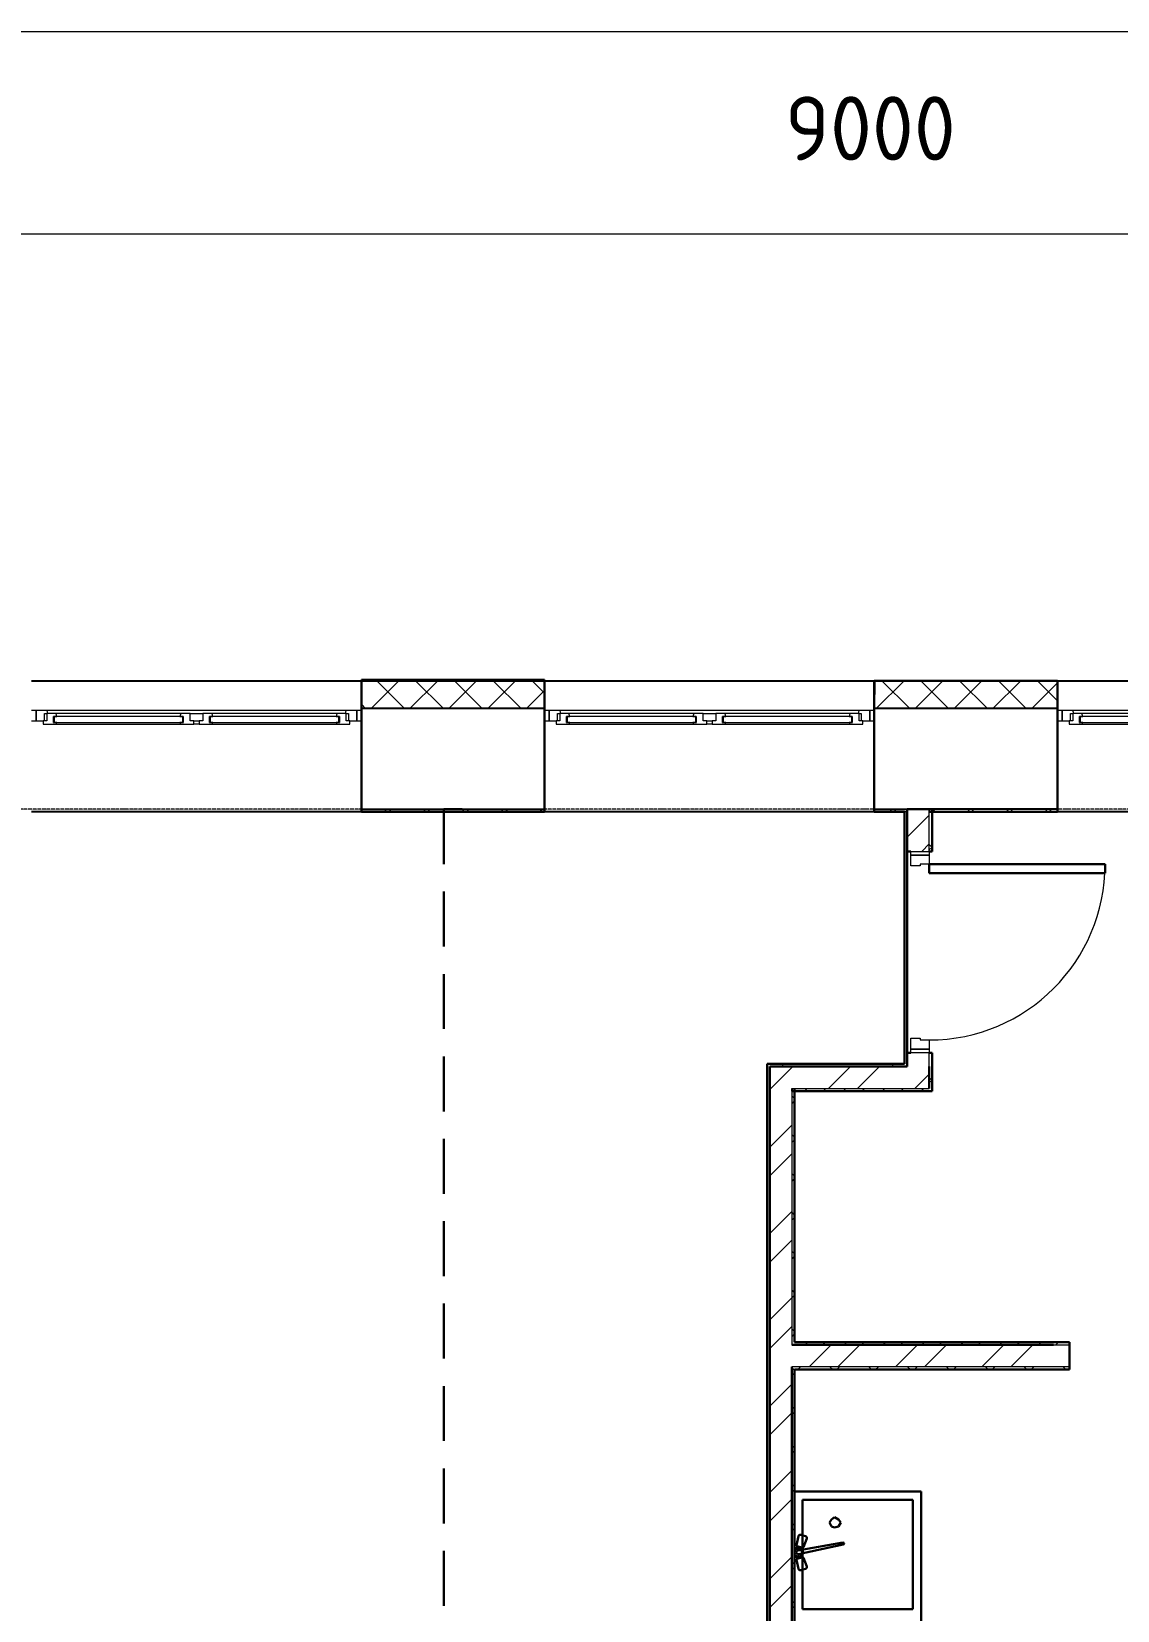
# Model space of a CAD drawing. Header units: millimetres. Extents: x -695119 to 412940, y -249585 to 622758.
# Drawn here: x 158898 to 164825, y -24246 to -15624 of the extents above; entities that cross this region are included whole.
import ezdxf

# ---------------------------------------------------------------- set-up
doc = ezdxf.new("R2010")
doc.units = ezdxf.units.MM
doc.linetypes.add('ADSK_Линия сетки', pattern=[25, 20, -2.5, 0, -2.5])
doc.linetypes.add('ADSK_Сверху', pattern=[450, 300, -150])
for name, color, linetype, lineweight in [('Каркас_Импост', 8, 'Continuous', 9), ('Линии', 7, 'Continuous', 9), ('Монтажный зазор', 8, 'Continuous', 9), ('Окна', 252, 'Continuous', 9), ('Оси', 252, 'Continuous', 9), ('Остекление', 8, 'Continuous', 9), ('Панель', 252, 'Continuous', 30), ('Размеры', 7, 'Continuous', 9), ('Стены разрез', 7, 'Continuous', 30), ('Стены штриховка', 7, 'Continuous', 9)]:
    doc.layers.add(name, color=color, linetype=linetype, lineweight=lineweight)
doc.layers.add('Стены', color=194, linetype='Continuous')
doc.styles.add('GOST Common_3', font='', dxfattribs={"height": 3.5})
doc.styles.get('GOST Common_3').set_extended_font_data('GOST type B')

# ---------------------------------------------------------------- blocks, each defined once
blk = doc.blocks.new('1 этаж')
at = {"layer": 'Каркас_Импост', "color": 251, "lineweight": 18, "true_color": 0x636466}
for p, q in [((-15836.4, -100507.4), (-15895.8, -100507.4)), ((-15895.8, -100507.4), (-15895.8, -100565.4)), ((-15849.8, -100565.4), (-15849.8, -100524.4)), ((-15849.8, -100524.4), (-15837.8, -100524.4)), ((-15837.8, -100524.4), (-15837.8, -100565.4)), ((-15787.4, -100524.4), (-15837.8, -100524.4)), ((-15831.8, -100524.4), (-15836.4, -100507.4)), ((-15782.8, -100541.4), (-15787.4, -100524.4)), ((-15106.2, -100524.4), (-15110.8, -100541.4)), ((-15055.8, -100524.4), (-15106.2, -100524.4)), ((-15055.8, -100565.4), (-15055.8, -100524.4)), ((-14985.8, -100524.4), (-14985.8, -100565.4)), ((-14935.4, -100524.4), (-14985.8, -100524.4)), ((-14930.8, -100541.4), (-14935.4, -100524.4)), ((-14254.2, -100524.4), (-14258.8, -100541.4)), ((-14203.8, -100524.4), (-14254.2, -100524.4)), ((-14205.2, -100507.4), (-14209.8, -100524.4)), ((-14145.8, -100507.4), (-14205.2, -100507.4)), ((-14203.8, -100565.4), (-14203.8, -100524.4)), ((-14203.8, -100524.4), (-14191.8, -100524.4)), ((-14191.8, -100524.4), (-14191.8, -100565.4)), ((-14145.8, -100565.4), (-14145.8, -100507.4)), ((-13036.4, -100507.4), (-13095.8, -100507.4)), ((-13095.8, -100507.4), (-13095.8, -100565.4)), ((-13049.8, -100565.4), (-13049.8, -100524.4)), ((-13049.8, -100524.4), (-13037.8, -100524.4)), ((-13037.8, -100524.4), (-13037.8, -100565.4)), ((-12987.4, -100524.4), (-13037.8, -100524.4)), ((-13031.8, -100524.4), (-13036.4, -100507.4)), ((-12982.8, -100541.4), (-12987.4, -100524.4)), ((-12306.2, -100524.4), (-12310.8, -100541.4)), ((-12255.8, -100524.4), (-12306.2, -100524.4)), ((-12255.8, -100565.4), (-12255.8, -100524.4)), ((-12185.8, -100524.4), (-12185.8, -100565.4)), ((-12135.4, -100524.4), (-12185.8, -100524.4)), ((-12130.8, -100541.4), (-12135.4, -100524.4)), ((-11454.2, -100524.4), (-11458.8, -100541.4)), ((-11403.8, -100524.4), (-11454.2, -100524.4)), ((-11405.2, -100507.4), (-11409.8, -100524.4)), ((-11345.8, -100507.4), (-11405.2, -100507.4)), ((-11403.8, -100565.4), (-11403.8, -100524.4)), ((-11403.8, -100524.4), (-11391.8, -100524.4)), ((-11391.8, -100524.4), (-11391.8, -100565.4)), ((-11345.8, -100565.4), (-11345.8, -100507.4)), ((-10236.4, -100507.4), (-10295.8, -100507.4)), ((-10295.8, -100507.4), (-10295.8, -100565.4)), ((-10249.8, -100565.4), (-10249.8, -100524.4)), ((-10249.8, -100524.4), (-10237.8, -100524.4)), ((-10237.8, -100524.4), (-10237.8, -100565.4)), ((-10187.4, -100524.4), (-10237.8, -100524.4)), ((-10231.8, -100524.4), (-10236.4, -100507.4)), ((-10182.8, -100541.4), (-10187.4, -100524.4)), ((-15895.8, -100565.4), (-15857.8, -100565.4)), ((-15837.8, -100565.4), (-15857.8, -100565.4)), ((-15857.8, -100565.4), (-15857.8, -100582.4)), ((-15857.8, -100582.4), (-15801.8, -100582.4)), ((-15801.8, -100582.4), (-15800.8, -100581.4)), ((-15800.8, -100573.4), (-15800.8, -100541.4)), ((-15800.8, -100541.4), (-15782.8, -100541.4)), ((-15782.8, -100573.4), (-15800.8, -100573.4)), ((-15800.8, -100581.4), (-15799.8, -100582.4)), ((-15799.8, -100582.4), (-15785.2, -100582.4)), ((-15785.2, -100582.4), (-15782.8, -100573.4)), ((-15110.8, -100541.4), (-15092.8, -100541.4)), ((-15092.8, -100573.4), (-15110.8, -100573.4)), ((-15110.8, -100573.4), (-15108.4, -100582.4)), ((-15108.4, -100582.4), (-15093.8, -100582.4)), ((-15093.8, -100582.4), (-15092.8, -100581.4)), ((-15092.8, -100541.4), (-15092.8, -100573.4)), ((-15092.8, -100581.4), (-15091.8, -100582.4)), ((-15091.8, -100582.4), (-15035.8, -100582.4)), ((-15035.8, -100565.4), (-15055.8, -100565.4)), ((-15035.8, -100582.4), (-15035.8, -100565.4)), ((-14985.8, -100565.4), (-15005.8, -100565.4)), ((-15005.8, -100565.4), (-15005.8, -100582.4)), ((-15005.8, -100582.4), (-14949.8, -100582.4)), ((-14949.8, -100582.4), (-14948.8, -100581.4)), ((-14948.8, -100573.4), (-14948.8, -100541.4)), ((-14948.8, -100541.4), (-14930.8, -100541.4)), ((-14930.8, -100573.4), (-14948.8, -100573.4)), ((-14948.8, -100581.4), (-14947.8, -100582.4)), ((-14947.8, -100582.4), (-14933.2, -100582.4)), ((-14933.2, -100582.4), (-14930.8, -100573.4)), ((-14258.8, -100541.4), (-14240.8, -100541.4)), ((-14240.8, -100573.4), (-14258.8, -100573.4)), ((-14258.8, -100573.4), (-14256.4, -100582.4)), ((-14256.4, -100582.4), (-14241.8, -100582.4)), ((-14241.8, -100582.4), (-14240.8, -100581.4)), ((-14240.8, -100541.4), (-14240.8, -100573.4)), ((-14240.8, -100581.4), (-14239.8, -100582.4)), ((-14239.8, -100582.4), (-14183.8, -100582.4)), ((-14183.8, -100565.4), (-14203.8, -100565.4)), ((-14183.8, -100582.4), (-14183.8, -100565.4)), ((-14183.8, -100565.4), (-14145.8, -100565.4)), ((-13095.8, -100565.4), (-13057.8, -100565.4)), ((-13037.8, -100565.4), (-13057.8, -100565.4)), ((-13057.8, -100565.4), (-13057.8, -100582.4)), ((-13057.8, -100582.4), (-13001.8, -100582.4)), ((-13001.8, -100582.4), (-13000.8, -100581.4)), ((-13000.8, -100573.4), (-13000.8, -100541.4)), ((-13000.8, -100541.4), (-12982.8, -100541.4)), ((-12982.8, -100573.4), (-13000.8, -100573.4)), ((-13000.8, -100581.4), (-12999.8, -100582.4)), ((-12999.8, -100582.4), (-12985.2, -100582.4)), ((-12985.2, -100582.4), (-12982.8, -100573.4)), ((-12310.8, -100541.4), (-12292.8, -100541.4)), ((-12292.8, -100573.4), (-12310.8, -100573.4)), ((-12310.8, -100573.4), (-12308.4, -100582.4)), ((-12308.4, -100582.4), (-12293.8, -100582.4)), ((-12293.8, -100582.4), (-12292.8, -100581.4)), ((-12292.8, -100541.4), (-12292.8, -100573.4)), ((-12292.8, -100581.4), (-12291.8, -100582.4)), ((-12291.8, -100582.4), (-12235.8, -100582.4)), ((-12235.8, -100565.4), (-12255.8, -100565.4)), ((-12235.8, -100582.4), (-12235.8, -100565.4)), ((-12185.8, -100565.4), (-12205.8, -100565.4)), ((-12205.8, -100565.4), (-12205.8, -100582.4)), ((-12205.8, -100582.4), (-12149.8, -100582.4)), ((-12149.8, -100582.4), (-12148.8, -100581.4)), ((-12148.8, -100573.4), (-12148.8, -100541.4)), ((-12148.8, -100541.4), (-12130.8, -100541.4)), ((-12130.8, -100573.4), (-12148.8, -100573.4)), ((-12148.8, -100581.4), (-12147.8, -100582.4)), ((-12147.8, -100582.4), (-12133.2, -100582.4)), ((-12133.2, -100582.4), (-12130.8, -100573.4)), ((-11458.8, -100541.4), (-11440.8, -100541.4)), ((-11440.8, -100573.4), (-11458.8, -100573.4)), ((-11458.8, -100573.4), (-11456.4, -100582.4)), ((-11456.4, -100582.4), (-11441.8, -100582.4)), ((-11441.8, -100582.4), (-11440.8, -100581.4)), ((-11440.8, -100541.4), (-11440.8, -100573.4)), ((-11440.8, -100581.4), (-11439.8, -100582.4)), ((-11439.8, -100582.4), (-11383.8, -100582.4)), ((-11383.8, -100565.4), (-11403.8, -100565.4)), ((-11383.8, -100582.4), (-11383.8, -100565.4)), ((-11383.8, -100565.4), (-11345.8, -100565.4)), ((-10295.8, -100565.4), (-10257.8, -100565.4)), ((-10237.8, -100565.4), (-10257.8, -100565.4)), ((-10257.8, -100565.4), (-10257.8, -100582.4)), ((-10257.8, -100582.4), (-10201.8, -100582.4)), ((-10201.8, -100582.4), (-10200.8, -100581.4)), ((-10200.8, -100573.4), (-10200.8, -100541.4)), ((-10200.8, -100541.4), (-10182.8, -100541.4)), ((-10182.8, -100573.4), (-10200.8, -100573.4)), ((-10200.8, -100581.4), (-10199.8, -100582.4)), ((-10199.8, -100582.4), (-10185.2, -100582.4)), ((-10185.2, -100582.4), (-10182.8, -100573.4))]:
    blk.add_line(p, q, dxfattribs=at)
at = {"layer": 'Каркас_Импост', "color": 251, "true_color": 0x636466}
for p, q in [((-14205.2, -100507.4), (-15836.4, -100507.4)), ((-15106.2, -100524.4), (-15787.4, -100524.4)), ((-15055.8, -100524.4), (-14985.8, -100524.4)), ((-14254.2, -100524.4), (-14935.4, -100524.4)), ((-11405.2, -100507.4), (-13036.4, -100507.4)), ((-12306.2, -100524.4), (-12987.4, -100524.4)), ((-12255.8, -100524.4), (-12185.8, -100524.4)), ((-11454.2, -100524.4), (-12135.4, -100524.4)), ((-8605.2, -100507.4), (-10236.4, -100507.4)), ((-9506.2, -100524.4), (-10187.4, -100524.4)), ((-15801.8, -100582.4), (-15799.8, -100582.4)), ((-15785.2, -100582.4), (-15108.4, -100582.4)), ((-15093.8, -100582.4), (-15091.8, -100582.4)), ((-15035.8, -100565.4), (-15005.8, -100565.4)), ((-15005.8, -100582.4), (-15035.8, -100582.4)), ((-14949.8, -100582.4), (-14947.8, -100582.4)), ((-14933.2, -100582.4), (-14256.4, -100582.4)), ((-14241.8, -100582.4), (-14239.8, -100582.4)), ((-13001.8, -100582.4), (-12999.8, -100582.4)), ((-12985.2, -100582.4), (-12308.4, -100582.4)), ((-12293.8, -100582.4), (-12291.8, -100582.4)), ((-12235.8, -100565.4), (-12205.8, -100565.4)), ((-12205.8, -100582.4), (-12235.8, -100582.4)), ((-12149.8, -100582.4), (-12147.8, -100582.4)), ((-12133.2, -100582.4), (-11456.4, -100582.4)), ((-11441.8, -100582.4), (-11439.8, -100582.4)), ((-10201.8, -100582.4), (-10199.8, -100582.4)), ((-10185.2, -100582.4), (-9508.4, -100582.4)), ((-11120.8, -101357.4), (-11120.8, -101297.4)), ((-11120.8, -101297.4), (-11020.8, -101297.4)), ((-11020.8, -101297.4), (-11020.8, -101347.4)), ((-11070.8, -101357.4), (-11120.8, -101357.4)), ((-11070.8, -101347.4), (-11070.8, -101357.4)), ((-11020.8, -101347.4), (-11070.8, -101347.4)), ((-11120.8, -102297.4), (-11070.8, -102297.4)), ((-11120.8, -102357.4), (-11120.8, -102297.4)), ((-11070.8, -102297.4), (-11070.8, -102307.4)), ((-11070.8, -102307.4), (-11020.8, -102307.4)), ((-11020.8, -102307.4), (-11020.8, -102357.4)), ((-11020.8, -102357.4), (-11120.8, -102357.4))]:
    blk.add_line(p, q, dxfattribs=at)
at = {"layer": 'Линии', "color": 251, "lineweight": 30, "true_color": 0x636466}
for p, q in [((-11755.8, -104773.2), (-11064.9, -104773.2)), ((-11712.8, -105415.5), (-11712.8, -104818.3)), ((-11712.8, -104818.3), (-11109.9, -104818.3)), ((-11109.9, -104818.3), (-11109.9, -105415.5)), ((-11064.9, -104773.2), (-11064.9, -106114.2)), ((-11566.3, -104942.2), (-11555.1, -104925.3)), ((-11555.1, -104925.3), (-11538.2, -104914)), ((-11538.2, -104914), (-11515.6, -104925.3)), ((-11515.6, -104925.3), (-11504.4, -104942.2)), ((-11696.1, -105017.4), (-11722.7, -105009.8)), ((-11555.1, -104964.8), (-11566.3, -104942.2)), ((-11538.2, -104970.4), (-11555.1, -104964.8)), ((-11515.6, -104964.8), (-11538.2, -104970.4)), ((-11504.4, -104942.2), (-11515.6, -104964.8)), ((-11745.5, -105065.8), (-11735.2, -105017.3)), ((-11742, -105071.7), (-11712.5, -105080.1)), ((-11738.6, -105095.4), (-11492.2, -105052)), ((-11490.1, -105063.1), (-11734.7, -105115.1)), ((-11706.5, -105077), (-11689.5, -105030.4)), ((-11745.5, -105146.9), (-11735.2, -105195.4)), ((-11742, -105141), (-11712.5, -105132.6)), ((-11706.5, -105135.7), (-11689.5, -105182.3)), ((-11696.1, -105195.3), (-11722.7, -105203)), ((-11109.9, -105415.5), (-11712.8, -105415.5))]:
    blk.add_line(p, q, dxfattribs=at)
for centre, radius, start, end in [((-11725.4, -105019.4), 10, 74, 168), ((-11736.3, -105106.4), 22, 0, 153.18775), ((-11736.3, -105106.4), 27, 0, 135), ((-11736.8, -105105.3), 10, 100, 282), ((-11740.6, -105066.9), 5, 168, 254), ((-11711.2, -105075.3), 5, 254, 340), ((-11698.9, -105027), 10, 340, 74), ((-11491.2, -105057.5), 5.63, 282, 100), ((-11736.3, -105106.4), 22, 206.81225, 0), ((-11736.3, -105106.4), 27, 225, 0), ((-11740.6, -105145.9), 5, 106, 192), ((-11711.2, -105137.4), 5, 20, 106), ((-11698.9, -105185.7), 10, 286, 20), ((-11725.4, -105193.3), 10, 192, 286)]:
    blk.add_arc(centre, radius, start, end, dxfattribs=at)
at = {"layer": 'Монтажный зазор', "color": 251, "true_color": 0x636466}
for p, q in [((-11120.8, -101277.4), (-11020.8, -101277.4)), ((-11120.8, -101297.4), (-11120.8, -101277.4)), ((-11020.8, -101297.4), (-11120.8, -101297.4)), ((-11020.8, -101277.4), (-11020.8, -101297.4)), ((-11120.8, -102377.4), (-11120.8, -102357.4)), ((-11120.8, -102357.4), (-11020.8, -102357.4)), ((-11020.8, -102377.4), (-11120.8, -102377.4)), ((-11020.8, -102357.4), (-11020.8, -102377.4))]:
    blk.add_line(p, q, dxfattribs=at)
at = {"layer": 'Окна', "color": 251, "true_color": 0x636466}
for p, q in [((-15895.8, -100507.4), (-15920.8, -100507.4)), ((-15895.8, -100565.4), (-15895.8, -100507.4)), ((-14120.8, -100507.4), (-14145.8, -100507.4)), ((-14145.8, -100507.4), (-14145.8, -100565.4)), ((-13095.8, -100507.4), (-13120.8, -100507.4)), ((-13095.8, -100565.4), (-13095.8, -100507.4)), ((-11320.8, -100507.4), (-11345.8, -100507.4)), ((-11345.8, -100507.4), (-11345.8, -100565.4)), ((-10295.8, -100507.4), (-10320.8, -100507.4)), ((-10295.8, -100565.4), (-10295.8, -100507.4)), ((-15920.8, -100565.4), (-15895.8, -100565.4)), ((-14145.8, -100565.4), (-14120.8, -100565.4)), ((-13120.8, -100565.4), (-13095.8, -100565.4)), ((-11345.8, -100565.4), (-11320.8, -100565.4)), ((-10320.8, -100565.4), (-10295.8, -100565.4))]:
    blk.add_line(p, q, dxfattribs=at)
at = {"layer": 'Оси', "color": 251, "linetype": 'ADSK_Линия сетки', "true_color": 0x636466}
blk.add_line((4311.5, -101047.4), (-72628.1, -101047.4), dxfattribs=at)
at = {"layer": 'Остекление', "color": 251, "true_color": 0x636466}
for p, q in [((-15797.8, -100541.4), (-15800.8, -100541.4)), ((-15800.8, -100541.4), (-15800.8, -100573.4)), ((-15800.8, -100573.4), (-15797.8, -100573.4)), ((-15095.8, -100541.4), (-15797.8, -100541.4)), ((-15797.8, -100541.4), (-15797.8, -100573.4)), ((-15797.8, -100573.4), (-15797.8, -100541.4)), ((-15797.8, -100573.4), (-15095.8, -100573.4)), ((-15095.8, -100573.4), (-15095.8, -100541.4)), ((-15095.8, -100541.4), (-15095.8, -100573.4)), ((-15092.8, -100541.4), (-15095.8, -100541.4)), ((-15095.8, -100573.4), (-15092.8, -100573.4)), ((-15092.8, -100573.4), (-15092.8, -100541.4)), ((-14945.8, -100541.4), (-14948.8, -100541.4)), ((-14948.8, -100541.4), (-14948.8, -100573.4)), ((-14948.8, -100573.4), (-14945.8, -100573.4)), ((-14243.8, -100541.4), (-14945.8, -100541.4)), ((-14945.8, -100541.4), (-14945.8, -100573.4)), ((-14945.8, -100573.4), (-14945.8, -100541.4)), ((-14945.8, -100573.4), (-14243.8, -100573.4)), ((-14243.8, -100573.4), (-14243.8, -100541.4)), ((-14243.8, -100541.4), (-14243.8, -100573.4)), ((-14240.8, -100541.4), (-14243.8, -100541.4)), ((-14243.8, -100573.4), (-14240.8, -100573.4)), ((-14240.8, -100573.4), (-14240.8, -100541.4)), ((-12997.8, -100541.4), (-13000.8, -100541.4)), ((-13000.8, -100541.4), (-13000.8, -100573.4)), ((-13000.8, -100573.4), (-12997.8, -100573.4)), ((-12295.8, -100541.4), (-12997.8, -100541.4)), ((-12997.8, -100541.4), (-12997.8, -100573.4)), ((-12997.8, -100573.4), (-12997.8, -100541.4)), ((-12997.8, -100573.4), (-12295.8, -100573.4)), ((-12295.8, -100573.4), (-12295.8, -100541.4)), ((-12295.8, -100541.4), (-12295.8, -100573.4)), ((-12292.8, -100541.4), (-12295.8, -100541.4)), ((-12295.8, -100573.4), (-12292.8, -100573.4)), ((-12292.8, -100573.4), (-12292.8, -100541.4)), ((-12145.8, -100541.4), (-12148.8, -100541.4)), ((-12148.8, -100541.4), (-12148.8, -100573.4)), ((-12148.8, -100573.4), (-12145.8, -100573.4)), ((-11443.8, -100541.4), (-12145.8, -100541.4)), ((-12145.8, -100541.4), (-12145.8, -100573.4)), ((-12145.8, -100573.4), (-12145.8, -100541.4)), ((-12145.8, -100573.4), (-11443.8, -100573.4)), ((-11443.8, -100573.4), (-11443.8, -100541.4)), ((-11443.8, -100541.4), (-11443.8, -100573.4)), ((-11440.8, -100541.4), (-11443.8, -100541.4)), ((-11443.8, -100573.4), (-11440.8, -100573.4)), ((-11440.8, -100573.4), (-11440.8, -100541.4)), ((-10197.8, -100541.4), (-10200.8, -100541.4)), ((-10200.8, -100541.4), (-10200.8, -100573.4)), ((-10200.8, -100573.4), (-10197.8, -100573.4)), ((-9495.8, -100541.4), (-10197.8, -100541.4)), ((-10197.8, -100541.4), (-10197.8, -100573.4)), ((-10197.8, -100573.4), (-10197.8, -100541.4)), ((-10197.8, -100573.4), (-9495.8, -100573.4))]:
    blk.add_line(p, q, dxfattribs=at)
at = {"layer": 'Панель', "color": 251, "true_color": 0x636466}
for p, q in [((-11020.8, -101347.4), (-10060.8, -101347.4)), ((-11020.8, -101397.4), (-11020.8, -101347.4)), ((-10060.8, -101347.4), (-10060.8, -101397.4)), ((-10060.8, -101397.4), (-11020.8, -101397.4))]:
    blk.add_line(p, q, dxfattribs=at)
at = {"layer": 'Панель', "color": 251, "lineweight": 9, "true_color": 0x636466}
blk.add_arc((-11020.8, -101347.4), 960, 270, 0, dxfattribs=at)
at = {"layer": 'Размеры', "color": 251, "lineweight": 18, "true_color": 0x636466}
blk.add_line((-58705.8, -96800.7), (-4805.8, -96800.7), dxfattribs=at)
at = {"layer": 'Размеры', "color": 251, "lineweight": 20, "true_color": 0x636466}
blk.add_line((-16905.8, -97905), (-7605.8, -97905), dxfattribs=at)
at = {"layer": 'Стены', "color": 251, "true_color": 0x636466}
for p, q in [((-15920.8, -100345.4), (-14120.8, -100345.4)), ((-13120.8, -100345.4), (-11320.8, -100345.4)), ((-10320.8, -100345.4), (-8520.8, -100345.4)), ((-13120.8, -100497.4), (-14120.8, -100497.4)), ((-10320.8, -100497.4), (-11320.8, -100497.4)), ((-14120.8, -101047.4), (-13670.8, -101047.4)), ((-13570.8, -101047.4), (-13120.8, -101047.4)), ((-11320.8, -101047.4), (-11140.8, -101047.4)), ((-10320.8, -101047.4), (-11020.8, -101047.4)), ((-14120.8, -101062.4), (-15920.8, -101062.4)), ((-11320.8, -101062.4), (-13120.8, -101062.4)), ((-8520.8, -101062.4), (-10320.8, -101062.4)), ((-11770.8, -102572.1), (-11770.8, -102587.1))]:
    blk.add_line(p, q, dxfattribs=at)
at = {"layer": 'Стены разрез', "color": 251, "true_color": 0x636466}
for p, q in [((-13620.8, -100340.4), (-14120.8, -100340.4)), ((-14120.8, -100340.4), (-14120.8, -100345.4)), ((-14120.8, -101062.4), (-14120.8, -100345.4)), ((-13120.8, -100345.4), (-14120.8, -100345.4)), ((-13120.8, -100340.4), (-13620.8, -100340.4)), ((-13120.8, -100345.4), (-13120.8, -100340.4)), ((-13120.8, -101062.4), (-13120.8, -100345.4)), ((-11320.8, -101062.4), (-11320.8, -100345.4)), ((-10320.8, -100345.4), (-11320.8, -100345.4)), ((-10320.8, -101062.4), (-10320.8, -100345.4)), ((-13570.8, -101047.4), (-13670.8, -101047.4)), ((-11020.8, -101047.4), (-11140.8, -101047.4)), ((-11140.8, -102452.1), (-11140.8, -101047.4)), ((-11005.8, -101277.4), (-11005.8, -101047.4)), ((-13120.8, -101062.4), (-14120.8, -101062.4)), ((-11155.8, -101062.4), (-11320.8, -101062.4)), ((-11155.8, -101062.4), (-11155.8, -102437.1)), ((-11020.8, -101062.4), (-10320.8, -101062.4)), ((-11140.8, -101277.4), (-11120.8, -101277.4)), ((-11020.8, -101277.4), (-11005.8, -101277.4)), ((-11120.8, -102377.4), (-11140.8, -102377.4)), ((-11005.8, -102377.4), (-11020.8, -102377.4)), ((-11005.8, -102587.1), (-11005.8, -102377.4)), ((-11155.8, -102437.1), (-11905.8, -102437.1)), ((-11905.8, -102437.1), (-11905.8, -106507.4)), ((-11140.8, -102452.1), (-11890.8, -102452.1)), ((-11890.8, -106692.4), (-11890.8, -102452.1)), ((-11020.8, -102572.1), (-11020.8, -102452.1)), ((-11770.8, -102587.1), (-11005.8, -102587.1)), ((-11755.8, -103957.4), (-11755.8, -102572.1)), ((-10343, -103972.4), (-11770.8, -103972.4)), ((-10255.4, -103957.4), (-11755.8, -103957.4)), ((-10255.4, -104107.4), (-10255.4, -103957.4)), ((-11770.8, -106557.4), (-11770.8, -104092.4)), ((-11755.8, -104107.4), (-10255.4, -104107.4)), ((-11755.8, -106542.4), (-11755.8, -104107.4))]:
    blk.add_line(p, q, dxfattribs=at)
at = {"layer": 'Стены разрез', "color": 251, "linetype": 'Continuous', "lineweight": 9, "true_color": 0x636466}
for p, q in [((-14067.6, -100497.4), (-13917.6, -100347.4)), ((-13885.3, -100497.4), (-14035.3, -100347.4)), ((-13855.5, -100497.4), (-13705.5, -100347.4)), ((-13673.2, -100497.4), (-13823.2, -100347.4)), ((-13733.2, -100346.7), (-13733.6, -100347.4)), ((-13643.4, -100497.4), (-13493.4, -100347.4)), ((-13461, -100497.4), (-13611, -100347.4)), ((-13431.2, -100497.4), (-13281.2, -100347.4)), ((-13248.9, -100497.4), (-13398.9, -100347.4)), ((-13122.8, -100411.3), (-13186.8, -100347.4)), ((-11309.9, -100497.4), (-11159.9, -100347.4)), ((-11127.6, -100497.4), (-11277.6, -100347.4)), ((-11097.8, -100497.4), (-10947.8, -100347.4)), ((-10915.5, -100497.4), (-11065.5, -100347.4)), ((-11049, -100347.4), (-11049.9, -100345.8)), ((-10916.9, -100345.4), (-10918, -100347.4)), ((-10885.6, -100497.4), (-10735.6, -100347.4)), ((-10703.3, -100497.4), (-10853.3, -100347.4)), ((-10673.5, -100497.4), (-10523.5, -100347.4)), ((-10491.2, -100497.4), (-10641.2, -100347.4)), ((-10320.8, -100455.6), (-10429.1, -100347.4)), ((-13219.1, -100497.4), (-13122.8, -100401.1)), ((-10461.4, -100497.4), (-10322.8, -100358.8)), ((-14097.4, -100497.4), (-14120.8, -100474)), ((-13996.2, -101062.4), (-13981.2, -101047.4)), ((-13956.7, -101062.4), (-13971.7, -101047.4)), ((-13784.1, -101062.4), (-13769.1, -101047.4)), ((-13744.6, -101062.4), (-13759.6, -101047.4)), ((-13570.8, -101061.2), (-13557, -101047.4)), ((-13532.4, -101062.4), (-13547.4, -101047.4)), ((-13359.8, -101062.4), (-13344.8, -101047.4)), ((-13320.3, -101062.4), (-13335.3, -101047.4)), ((-13147.7, -101062.4), (-13132.7, -101047.4)), ((-13120.8, -101049.7), (-13123.2, -101047.4)), ((-11238.5, -101062.4), (-11223.5, -101047.4)), ((-11199, -101062.4), (-11214, -101047.4)), ((-11020.8, -101056.8), (-11011.4, -101047.4)), ((-11020.8, -101056.8), (-11011.4, -101047.4)), ((-10986.9, -101062.4), (-11001.9, -101047.4)), ((-10814.3, -101062.4), (-10799.3, -101047.4)), ((-10774.7, -101062.4), (-10789.7, -101047.4)), ((-10602.1, -101062.4), (-10587.1, -101047.4)), ((-10562.6, -101062.4), (-10577.6, -101047.4)), ((-10390, -101062.4), (-10375, -101047.4)), ((-10350.5, -101062.4), (-10365.5, -101047.4)), ((-13572, -101062.4), (-13570.8, -101061.2)), ((-11140.8, -101199.6), (-11020.8, -101079.6)), ((-11061.4, -101277.4), (-11020.8, -101236.7)), ((-11005.8, -101255.6), (-11020.8, -101240.6)), ((-11020.8, -101268.9), (-11005.8, -101253.9)), ((-11890.8, -102578.2), (-11770.8, -102458.2)), ((-11819.8, -102452.1), (-11819.8, -102437.1)), ((-11770.8, -102458.2), (-11764.7, -102452.1)), ((-11570.4, -102572.1), (-11450.4, -102452.1)), ((-11413.2, -102572.1), (-11293.2, -102452.1)), ((-11219.8, -102452.1), (-11219.8, -102437.1)), ((-11098.9, -102572.1), (-11020.8, -102494)), ((-11005.8, -102528.3), (-11020.8, -102513.3)), ((-11702.6, -102587.1), (-11687.6, -102572.1)), ((-11583.5, -102587.1), (-11598.5, -102572.1)), ((-11490.4, -102587.1), (-11475.4, -102572.1)), ((-11371.3, -102587.1), (-11386.3, -102572.1)), ((-11278.3, -102587.1), (-11263.3, -102572.1)), ((-11159.2, -102587.1), (-11174.2, -102572.1)), ((-11066.2, -102587.1), (-11051.2, -102572.1)), ((-11020.8, -102541.7), (-11005.8, -102526.7)), ((-11755.8, -102626.9), (-11770.8, -102611.9)), ((-11770.8, -102655.3), (-11755.8, -102640.3)), ((-11890.8, -102892.5), (-11770.8, -102772.5)), ((-11755.8, -102839), (-11770.8, -102824)), ((-11770.8, -102867.4), (-11755.8, -102852.4)), ((-11890.8, -103049.7), (-11770.8, -102929.7)), ((-11755.8, -103051.1), (-11770.8, -103036.1)), ((-11770.8, -103079.6), (-11755.8, -103064.6)), ((-11890.8, -103364), (-11770.8, -103244)), ((-11755.8, -103263.3), (-11770.8, -103248.3)), ((-11770.8, -103291.7), (-11755.8, -103276.7)), ((-11890.8, -103521.1), (-11770.8, -103401.1)), ((-11755.8, -103475.4), (-11770.8, -103460.4)), ((-11770.8, -103503.8), (-11755.8, -103488.8)), ((-11890.8, -103835.4), (-11770.8, -103715.4)), ((-11755.8, -103687.5), (-11770.8, -103672.5)), ((-11770.8, -103716), (-11755.8, -103701)), ((-11890.8, -103992.6), (-11770.8, -103872.6)), ((-11755.8, -103899.7), (-11770.8, -103884.7)), ((-11770.8, -103928.1), (-11755.8, -103913.1)), ((-11683.1, -103972.4), (-11698.1, -103957.4)), ((-11676.3, -104092.4), (-11556.3, -103972.4)), ((-11602.9, -103972.4), (-11587.9, -103957.4)), ((-11519.1, -104092.4), (-11399.1, -103972.4)), ((-11471, -103972.4), (-11486, -103957.4)), ((-11390.8, -103972.4), (-11375.8, -103957.4)), ((-11258.8, -103972.4), (-11273.8, -103957.4)), ((-11204.8, -104092.4), (-11084.8, -103972.4)), ((-11178.7, -103972.4), (-11163.7, -103957.4)), ((-11046.7, -103972.4), (-11061.7, -103957.4)), ((-11047.6, -104092.4), (-10927.6, -103972.4)), ((-10966.5, -103972.4), (-10951.5, -103957.4)), ((-10834.6, -103972.4), (-10849.6, -103957.4)), ((-10754.4, -103972.4), (-10739.4, -103957.4)), ((-10733.3, -104092.4), (-10613.3, -103972.4)), ((-10622.4, -103972.4), (-10637.4, -103957.4)), ((-10576.2, -104092.4), (-10456.2, -103972.4)), ((-10542.3, -103972.4), (-10527.3, -103957.4)), ((-10410.3, -103972.4), (-10425.3, -103957.4)), ((-10330.1, -103972.4), (-10315.1, -103957.4)), ((-11760.2, -104107.4), (-11770.8, -104096.8)), ((-11770.8, -104140.2), (-11755.8, -104125.2)), ((-11755.8, -104111.8), (-11760.2, -104107.4)), ((-11737.9, -104107.4), (-11722.9, -104092.4)), ((-11548.1, -104107.4), (-11563.1, -104092.4)), ((-11525.8, -104107.4), (-11510.8, -104092.4)), ((-11336, -104107.4), (-11351, -104092.4)), ((-11313.7, -104107.4), (-11298.7, -104092.4)), ((-11123.8, -104107.4), (-11138.8, -104092.4)), ((-11101.5, -104107.4), (-11086.5, -104092.4)), ((-10911.7, -104107.4), (-10926.7, -104092.4)), ((-10889.4, -104107.4), (-10874.4, -104092.4)), ((-10699.6, -104107.4), (-10714.6, -104092.4)), ((-10677.3, -104107.4), (-10662.3, -104092.4)), ((-10487.4, -104107.4), (-10502.4, -104092.4)), ((-10465.1, -104107.4), (-10450.1, -104092.4)), ((-10275.3, -104107.4), (-10290.3, -104092.4)), ((-10261.9, -104092.4), (-10255.4, -104085.9)), ((-11890.8, -104306.9), (-11770.8, -104186.9)), ((-11755.8, -104323.9), (-11770.8, -104308.9)), ((-11890.8, -104464.1), (-11770.8, -104344.1)), ((-11770.8, -104352.4), (-11755.8, -104337.4)), ((-11755.8, -104536.1), (-11770.8, -104521.1)), ((-11770.8, -104564.5), (-11755.8, -104549.5)), ((-11890.8, -104778.4), (-11770.8, -104658.4)), ((-11755.8, -104748.2), (-11770.8, -104733.2)), ((-11890.8, -104935.5), (-11770.8, -104815.5)), ((-11770.8, -104776.6), (-11755.8, -104761.6)), ((-11755.8, -104960.3), (-11770.8, -104945.3)), ((-11770.8, -104988.8), (-11755.8, -104973.8)), ((-11890.8, -105249.8), (-11770.8, -105129.8)), ((-11755.8, -105172.5), (-11770.8, -105157.5)), ((-11770.8, -105200.9), (-11755.8, -105185.9)), ((-11890.8, -105407), (-11770.8, -105287)), ((-11755.8, -105384.6), (-11770.8, -105369.6)), ((-11770.8, -105413), (-11755.8, -105398))]:
    blk.add_line(p, q, dxfattribs=at)
at = {"layer": 'Стены разрез', "color": 251, "linetype": 'ADSK_Сверху', "true_color": 0x636466}
for q in [(-13670.8, -106677.4), (-13570.8, -101047.4)]:
    blk.add_line((-13670.8, -101047.4), q, dxfattribs=at)
at = {"layer": 'Стены штриховка', "color": 251, "true_color": 0x636466}
for p, q in [((-13122.8, -100347.4), (-14118.8, -100347.4)), ((-14118.8, -100347.4), (-14118.8, -100421.4)), ((-13620.8, -100340.4), (-13620.8, -100345.4)), ((-13620.8, -100345.4), (-13620.8, -100340.4)), ((-13122.8, -100421.4), (-13122.8, -100347.4)), ((-10322.8, -100347.4), (-11318.8, -100347.4)), ((-11318.8, -100347.4), (-11318.8, -100421.4)), ((-10322.8, -100421.4), (-10322.8, -100347.4)), ((-14120.8, -100421.4), (-14118.8, -100421.4)), ((-13122.8, -100421.4), (-13120.8, -100421.4)), ((-11320.8, -100421.4), (-11318.8, -100421.4)), ((-10322.8, -100421.4), (-10320.8, -100421.4)), ((-11020.8, -101277.4), (-11020.8, -101047.4)), ((-11140.8, -101062.4), (-11155.8, -101062.4)), ((-11020.8, -102452.1), (-11020.8, -102377.4)), ((-11770.8, -102572.1), (-11020.8, -102572.1)), ((-11770.8, -102587.1), (-11770.8, -103972.4)), ((-10343, -103972.4), (-10255.4, -103972.4)), ((-10255.4, -104092.4), (-11770.8, -104092.4))]:
    blk.add_line(p, q, dxfattribs=at)
at = {"layer": 'Размеры', "color": 251, "lineweight": 20, "true_color": 0x636466, "insert": (-11808.3, -97154.3), "char_height": 350, "width": 1059.58, "attachment_point": 1, "line_spacing_factor": 1.022761, "style": 'GOST Common_3'}
blk.add_mtext('\\A1;9000', dxfattribs=at)

msp = doc.modelspace()

# ---------------------------------------------------------------- block references
msp.add_blockref('1 этаж', (174819.19, 81176.937))

doc.saveas('drawing.dxf')
